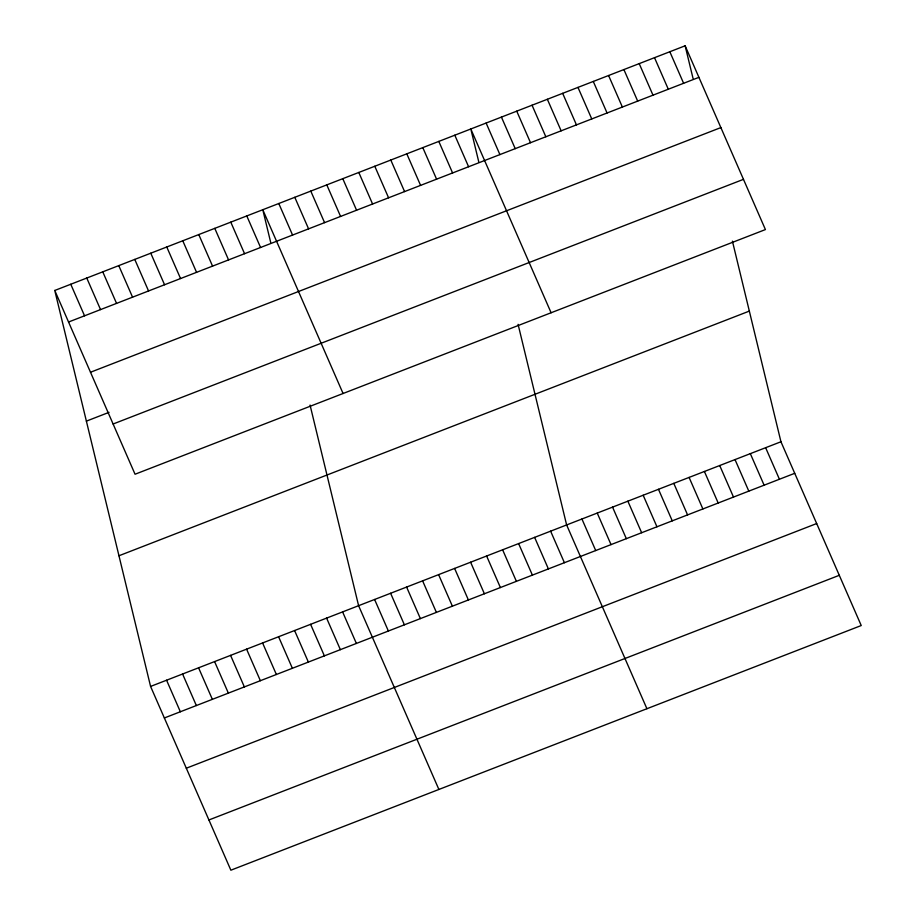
<?xml version="1.0" encoding="UTF-8"?>
<svg xmlns="http://www.w3.org/2000/svg" width="916" height="916" viewBox="0 0 916 916"><rect width="100%" height="100%" fill="white"/><g stroke="black" fill="none" stroke-linecap="round" stroke-linejoin="round"><path stroke-width="1.37" d="M54.765 290.464L685.134 45.8L765.421 229.572L135.053 474.236L54.765 290.464L150.579 686.428L230.866 870.2L861.235 625.536L780.947 441.764L732.411 241.137M68.54 322.02L698.919 77.345M90.489 372.251L720.869 127.587M86.379 421.131L109.05 412.337M113.103 424.005L743.483 179.341M118.954 555.76L749.334 311.096M150.579 686.428L780.947 441.764M164.353 717.972L794.733 473.309M186.303 768.215L816.683 523.54M208.917 819.969L839.296 575.305M669.825 51.743L683.611 83.287M654.516 57.685L668.302 89.23M639.208 63.628L652.993 95.172M623.899 69.57L637.685 101.115M608.59 75.513L622.376 107.058M765.639 447.706L779.424 479.251M593.282 81.455L607.068 113M750.33 453.649L764.116 485.194M577.973 87.398L591.759 118.943M735.021 459.592L748.807 491.136M562.664 93.34L576.45 124.885M719.713 465.534L733.498 497.079M547.356 99.272L561.142 130.828M704.404 471.477L718.19 503.021M532.047 105.214L545.833 136.77M689.095 477.419L702.881 508.964M516.739 111.157L530.524 142.713M673.787 483.362L687.572 514.907M501.43 117.099L515.216 148.655M658.478 489.293L672.264 520.849M486.121 123.042L499.907 154.598M643.169 495.235L656.955 526.792M551.1 312.757L470.813 128.984L478.713 161.651M627.861 501.178L641.647 532.734M454.805 135.202L468.591 166.746M612.552 507.12L626.338 538.677M438.81 141.407L452.584 172.952M597.243 513.063L611.029 544.619M422.803 147.613L436.589 179.17M581.935 519.006L595.721 550.562M406.807 153.831L420.581 185.376M646.914 708.721L566.626 524.948L518.078 324.333M390.8 160.037L404.586 191.593M550.619 531.165L564.405 562.71M374.793 166.254L388.579 197.799M534.623 537.371L548.398 568.916M358.797 172.46L372.583 204.005M518.616 543.577L532.402 575.134M342.79 178.677L356.576 210.222M502.621 549.795L516.395 581.339M326.794 184.883L340.58 216.428M486.614 556.001L500.399 587.557M310.787 191.089L324.573 222.645M470.606 562.218L484.392 593.763M294.792 197.306L308.577 228.851M454.611 568.424L468.397 599.969M278.785 203.512L292.57 235.069M438.604 574.63L452.39 606.186M343.076 393.502L262.789 209.73L270.689 242.397M422.608 580.847L436.394 612.392M246.782 215.936L260.568 247.48M406.601 587.053L420.387 618.609M230.786 222.153L244.561 253.698M390.605 593.27L404.391 624.815M214.779 228.359L228.565 259.904M374.598 599.476L388.384 631.032M198.772 234.565L212.558 266.121M438.89 789.466L358.603 605.694L310.055 405.067M182.776 240.782L196.562 272.327M342.595 611.899L356.381 643.444M166.769 246.988L180.555 278.544M326.6 618.105L340.374 649.662M150.774 253.205L164.559 284.75M310.593 624.323L324.379 655.867M134.767 259.411L148.552 290.956M294.586 630.529L308.371 662.085M118.771 265.617L132.557 297.173M278.59 636.746L292.376 668.291M102.764 271.834L116.55 303.379M262.583 642.952L276.369 674.497M86.768 278.04L100.542 309.597M246.587 649.169L260.373 680.714M70.761 284.258L84.547 315.802M230.58 655.375L244.366 686.92M214.584 661.581L228.37 693.137M198.577 667.798L212.363 699.343M182.582 674.004L196.356 705.56M166.575 680.222L180.36 711.766M685.134 45.8L693.046 78.467"/></g></svg>
